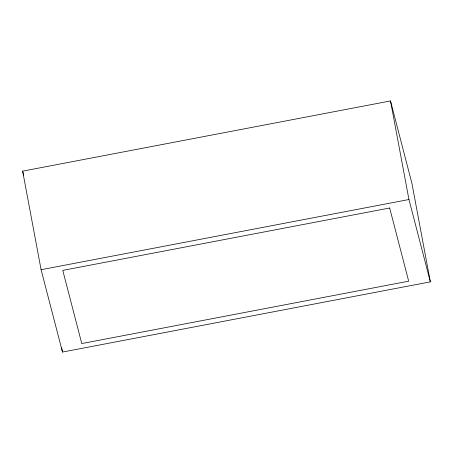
<?xml version="1.0" encoding="UTF-8"?>
<svg xmlns="http://www.w3.org/2000/svg" width="453" height="453" viewBox="0 0 453 453"><rect width="100%" height="100%" fill="white"/><g stroke="black" fill="none" stroke-linecap="round" stroke-linejoin="round"><path stroke-width="0.68" d="M22.65 171.143L390.509 100.94L411.902 183.289L430.35 281.857L62.491 352.06L41.098 269.711L22.65 171.143L23.709 175.226M41.098 269.711L408.951 199.513L430.35 281.857M390.509 100.94L408.951 199.513M61.716 347.893L62.491 352.06M389.665 208.001L62.763 270.384L81.778 343.567L408.68 281.183L389.665 208.001"/></g></svg>
